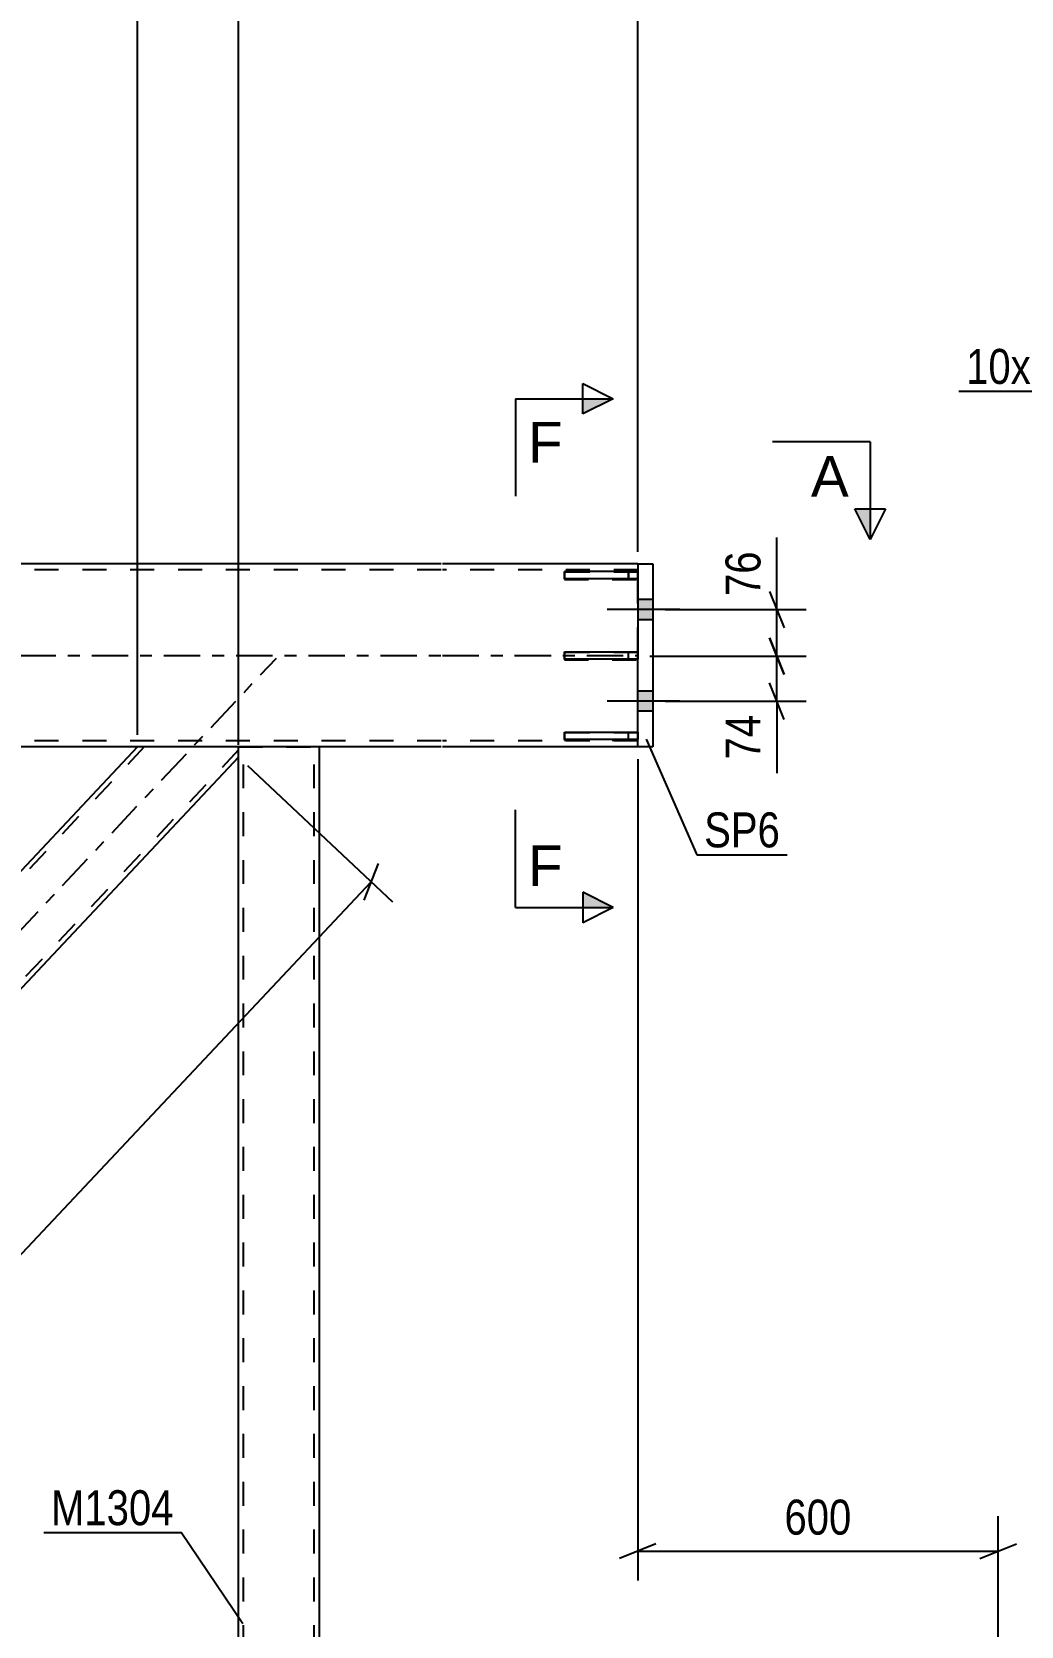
# Model space of a CAD drawing. Header units: millimetres. Extents: x 0 to 841, y 0 to 594.
# Drawn here: x 221.8 to 302.9, y 264 to 394.6 of the extents above; entities that cross this region are included whole.
import ezdxf

# ---------------------------------------------------------------- set-up
doc = ezdxf.new("R2010")
doc.units = ezdxf.units.MM
doc.linetypes.add('DXK_LINE_DOT2', pattern=[3.9198, 1.9599, -1.9599])
doc.linetypes.add('DXK_LINE_DOT3', pattern=[5.9187, 2.979, -0.9799, 0.9799, -0.9799])
doc.styles.add('Arial', font='ARIAL.TTF', dxfattribs={"height": 0.2})
doc.styles.add('Arial Narrow', font='ARIALN.TTF', dxfattribs={"height": 0.2})

# ---------------------------------------------------------------- blocks, each defined once
blk = doc.blocks.new('Part-761551059-1479 - 1356')
at = {"color": 7, "linetype": 'DXK_LINE_DOT3'}
blk.add_line((163.5, 260.01), (241.84, 343.31), dxfattribs=at)
at = {"color": 2, "linetype": 'Continuous'}
for p, q in [((230.46, 336.03), (170.35, 272.11)), ((238.75, 335.2), (238.75, 336.03)), ((238.75, 335.2), (171.58, 263.78)), ((170.35, 263.64), (170.35, 272.11)), ((170.35, 262.82), (170.35, 263.64)), ((170.35, 262.47), (170.35, 262.82))]:
    blk.add_line(p, q, dxfattribs=at)
at = {"color": 7, "linetype": 'DXK_LINE_DOT2'}
for p, q in [((231.01, 336.03), (170.35, 271.52)), ((238.75, 335.78), (170.35, 263.06)), ((238.75, 336.03), (230.46, 336.03)), ((171.58, 263.78), (170.35, 262.47)), ((170.35, 263.19), (170.35, 263.64)), ((170.35, 262.82), (170.35, 263.42)), ((170.35, 263.06), (170.35, 263.1))]:
    blk.add_line(p, q, dxfattribs=at)
blk = doc.blocks.new('Part-761551059-1576 - 1356')
at = {"color": 2, "linetype": 'Continuous'}
for p, q in [((271.45, 351.03), (271.45, 350.4)), ((271.45, 351.03), (272.7, 351.03)), ((272.7, 351.03), (272.7, 336.03)), ((271.45, 349.8), (271.45, 343.83)), ((271.45, 337.25), (271.45, 343.23)), ((271.45, 336.03), (271.45, 336.65)), ((272.7, 336.03), (271.45, 336.03))]:
    blk.add_line(p, q, dxfattribs=at)
at = {"color": 7, "linetype": 'DXK_LINE_DOT2'}
for p, q in [((271.45, 350.4), (271.45, 349.8)), ((271.45, 343.83), (271.45, 343.23)), ((271.45, 336.65), (271.45, 337.25))]:
    blk.add_line(p, q, dxfattribs=at)
blk = doc.blocks.new('Part-761551059-1613 - 1356')
at = {"color": 2, "linetype": 'Continuous'}
for p, q in [((271.45, 350.4), (265.45, 350.4)), ((265.45, 349.8), (265.45, 350.4)), ((271.45, 350.4), (271.45, 349.8)), ((271.45, 349.8), (265.45, 349.8))]:
    blk.add_line(p, q, dxfattribs=at)
at = {"color": 7, "linetype": 'DXK_LINE_DOT2'}
blk.add_line((270.7, 349.8), (270.7, 350.4), dxfattribs=at)
blk = doc.blocks.new('Part-761551059-1612 - 1356')
at = {"color": 2, "linetype": 'Continuous'}
for p, q in [((265.45, 343.83), (271.45, 343.83)), ((265.45, 343.23), (265.45, 343.83)), ((271.45, 343.83), (271.45, 343.23)), ((271.45, 343.23), (265.45, 343.23))]:
    blk.add_line(p, q, dxfattribs=at)
at = {"color": 7, "linetype": 'DXK_LINE_DOT2'}
blk.add_line((270.7, 343.23), (270.7, 343.83), dxfattribs=at)
blk = doc.blocks.new('Part-761551059-1618 - 1356')
at = {"color": 2, "linetype": 'Continuous'}
for p, q in [((265.45, 337.25), (271.45, 337.25)), ((265.45, 336.65), (265.45, 337.25)), ((271.45, 337.25), (271.45, 336.65)), ((271.45, 336.65), (265.45, 336.65))]:
    blk.add_line(p, q, dxfattribs=at)
at = {"color": 7, "linetype": 'DXK_LINE_DOT2'}
blk.add_line((270.7, 336.65), (270.7, 337.25), dxfattribs=at)
blk = doc.blocks.new('Part-761551059-1623 - 1356')
at = {"color": 7, "linetype": 'DXK_LINE_DOT2'}
for p, q in [((271.45, 343.76), (265.45, 343.76)), ((265.45, 343.76), (265.45, 343.16)), ((270.7, 343.16), (270.7, 343.76)), ((271.45, 343.16), (271.45, 343.76)), ((265.45, 343.16), (271.45, 343.16))]:
    blk.add_line(p, q, dxfattribs=at)
blk = doc.blocks.new('Part-761551059-1628 - 1356')
at = {"color": 7, "linetype": 'DXK_LINE_DOT2'}
for p, q in [((271.45, 350.34), (265.45, 350.34)), ((265.45, 350.34), (265.45, 349.74)), ((270.7, 350.34), (270.7, 349.74)), ((271.45, 349.74), (271.45, 350.34)), ((265.45, 349.74), (271.45, 349.74))]:
    blk.add_line(p, q, dxfattribs=at)
blk = doc.blocks.new('Part-761551059-1629 - 1356')
at = {"color": 7, "linetype": 'DXK_LINE_DOT2'}
for p, q in [((271.45, 337.19), (265.45, 337.19)), ((265.45, 337.19), (265.45, 336.59)), ((270.7, 336.59), (270.7, 337.19)), ((271.45, 336.59), (271.45, 337.19)), ((265.45, 336.59), (271.45, 336.59))]:
    blk.add_line(p, q, dxfattribs=at)
blk = doc.blocks.new('Part-761551059-1662 - 1356')
at = {"color": 7, "linetype": 'DXK_LINE_DOT2'}
for p, q in [((255.35, 350.53), (78.74, 350.53)), ((271.45, 350.53), (255.45, 350.53)), ((271.45, 336.03), (271.45, 351.03)), ((255.35, 336.53), (78.74, 336.53)), ((271.45, 336.53), (255.45, 336.53))]:
    blk.add_line(p, q, dxfattribs=at)
at = {"color": 2, "linetype": 'Continuous'}
for p, q in [((255.35, 351.03), (169.55, 351.03)), ((271.45, 351.03), (255.45, 351.03)), ((255.35, 336.03), (169.55, 336.03)), ((271.45, 336.03), (255.45, 336.03))]:
    blk.add_line(p, q, dxfattribs=at)
at = {"color": 7, "linetype": 'DXK_LINE_DOT3'}
for p, q in [((78.74, 343.53), (255.35, 343.53)), ((255.45, 343.53), (271.45, 343.53))]:
    blk.add_line(p, q, dxfattribs=at)
blk = doc.blocks.new('Bolt-761551059-1679 - 1356')
at = {"linetype": 'Continuous'}
for points in [[(271.45, 348.1), (271.45, 346.45), (272.7, 346.45), (272.7, 348.1)], [(271.45, 348.1), (271.45, 346.45), (272.7, 346.45), (272.7, 348.1)], [(271.45, 340.6), (271.45, 338.95), (272.7, 338.95), (272.7, 340.6)], [(271.45, 340.6), (271.45, 338.95), (272.7, 338.95), (272.7, 340.6)]]:
    blk.add_hatch(color=1, dxfattribs=at).paths.add_polyline_path(points)
at = {"color": 1, "linetype": 'Continuous'}
for p, q in [((272.7, 348.1), (271.45, 348.1)), ((272.7, 348.1), (271.45, 348.1)), ((274.9, 347.28), (268.95, 347.28)), ((274.9, 347.28), (268.95, 347.28)), ((272.7, 346.45), (271.45, 346.45)), ((272.7, 346.45), (271.45, 346.45)), ((274.9, 339.78), (268.95, 339.78)), ((274.9, 339.78), (268.95, 339.78)), ((272.7, 340.6), (271.45, 340.6)), ((272.7, 340.6), (271.45, 340.6)), ((272.7, 338.95), (271.45, 338.95)), ((272.7, 338.95), (271.45, 338.95))]:
    blk.add_line(p, q, dxfattribs=at)
blk = doc.blocks.new('Part-761551059-1721 - 1356')
at = {"color": 7, "linetype": 'DXK_LINE_DOT2'}
for p, q in [((238.75, 336.03), (245.35, 336.03)), ((238.75, 335.2), (238.75, 336.03)), ((239.15, 191.53), (239.15, 336.03)), ((244.95, 191.53), (244.95, 336.03))]:
    blk.add_line(p, q, dxfattribs=at)
at = {"color": 2, "linetype": 'Continuous'}
for p, q in [((245.35, 336.03), (245.35, 191.53)), ((238.75, 192.35), (238.75, 335.2))]:
    blk.add_line(p, q, dxfattribs=at)
blk = doc.blocks.new('StraightDimension-761551059-1781 - 1356')
at = {"color": 7, "linetype": 'Continuous'}
for p, q in [((282.86, 347.28), (282.86, 353.18)), ((282.86, 347.28), (282.86, 353.18)), ((282.26, 348.78), (283.46, 345.78)), ((273.7, 347.28), (285.26, 347.28)), ((282.86, 343.46), (282.86, 347.28)), ((283.46, 341.96), (282.26, 344.96)), ((272.45, 343.46), (285.26, 343.46))]:
    blk.add_line(p, q, dxfattribs=at)
at = {"color": 0}
blk.add_wipeout([(282.11, 352.66), (277.91, 352.66), (277.91, 347.8), (282.11, 347.8)], dxfattribs=at)
at = {"color": 3, "style": 'Arial Narrow'}
blk.add_text('76', height=2.863, rotation=90.0002, dxfattribs=at).set_placement((281.51, 348.4))
blk = doc.blocks.new('StraightDimension-761551059-1795 - 1356')
at = {"color": 7, "linetype": 'Continuous'}
for p, q in [((282.26, 344.96), (283.46, 341.96)), ((272.45, 343.46), (285.26, 343.46)), ((282.86, 339.78), (282.86, 343.46)), ((283.46, 338.28), (282.26, 341.28)), ((273.7, 339.78), (285.26, 339.78)), ((282.86, 339.78), (282.86, 333.87)), ((282.86, 339.78), (282.86, 333.87))]:
    blk.add_line(p, q, dxfattribs=at)
at = {"color": 0}
blk.add_wipeout([(282.11, 339.25), (277.91, 339.25), (277.91, 334.4), (282.11, 334.4)], dxfattribs=at)
at = {"color": 3, "style": 'Arial Narrow'}
blk.add_text('74', height=2.863, rotation=90.0002, dxfattribs=at).set_placement((281.51, 335))
blk = doc.blocks.new('StraightDimension-761551059-1891 - 1356')
at = {"color": 7, "linetype": 'Continuous'}
for p, q in [((239.47, 334.52), (251.37, 323.33)), ((249.03, 323.47), (250.21, 326.48)), ((181.22, 252.25), (249.62, 324.98)), ((171.08, 261.79), (182.97, 250.61)), ((181.81, 253.75), (180.63, 250.75))]:
    blk.add_line(p, q, dxfattribs=at)
at = {"color": 0}
blk.add_wipeout([(217.79, 292.23), (214.73, 295.1), (208.9, 288.9), (211.96, 286.03)], dxfattribs=at)
at = {"color": 3, "style": 'Arial Narrow'}
blk.add_text('1997', height=2.863, rotation=46.7591, dxfattribs=at).set_placement((211.93, 286.87))
blk = doc.blocks.new('StraightDimension-761551059-2246 - 1356')
at = {"color": 7, "linetype": 'Continuous'}
for p, q in [((271.45, 335.03), (271.45, 267.73)), ((301, 192.53), (301, 272.98)), ((272.95, 270.73), (269.95, 269.53)), ((299.5, 269.53), (302.5, 270.73)), ((271.45, 270.13), (301, 270.13))]:
    blk.add_line(p, q, dxfattribs=at)
at = {"color": 0}
blk.add_wipeout([(289.56, 270.88), (289.56, 275.08), (282.88, 275.08), (282.88, 270.88)], dxfattribs=at)
at = {"color": 3, "style": 'Arial Narrow'}
blk.add_text('600', height=2.863, dxfattribs=at).set_placement((283.48, 271.48))
blk = doc.blocks.new('StraightDimension-761551059-12147 - 1356')
at = {"color": 7, "linetype": 'Continuous'}
for p, q in [((238.75, 336.2), (238.75, 432.3)), ((271.45, 352.03), (271.45, 427.8)), ((240.25, 419.79), (237.25, 418.59)), ((269.95, 418.59), (272.95, 419.79)), ((238.75, 419.19), (271.45, 419.19))]:
    blk.add_line(p, q, dxfattribs=at)
at = {"color": 0}
blk.add_wipeout([(259.35, 419.94), (259.35, 424.14), (250.84, 424.14), (250.84, 419.94)], dxfattribs=at)
at = {"color": 3, "style": 'Arial Narrow'}
blk.add_text('1700', height=2.863, dxfattribs=at).set_placement((251.44, 420.54))
at = {"color": 0, "linetype": 'Continuous'}
blk.add_wipeout([(270.85, 428.4), (266.65, 428.4), (266.65, 419.89), (270.85, 419.89)], dxfattribs=at)
at = {"color": 3, "linetype": 'Continuous', "style": 'Arial Narrow'}
blk.add_text('6252', height=2.863, rotation=90.0002, dxfattribs=at).set_placement((270.25, 420.49))
blk = doc.blocks.new('StraightDimension-761551059-12148 - 1356')
at = {"color": 7, "linetype": 'Continuous'}
for p, q in [((238.75, 336.2), (238.75, 432.3)), ((230.46, 337.03), (230.46, 427.8)), ((228.96, 418.59), (231.96, 419.79)), ((240.25, 419.79), (237.25, 418.59)), ((230.46, 419.19), (238.75, 419.19))]:
    blk.add_line(p, q, dxfattribs=at)
at = {"color": 0}
blk.add_wipeout([(237.95, 419.94), (237.95, 424.14), (231.26, 424.14), (231.26, 419.94)], dxfattribs=at)
at = {"color": 3, "style": 'Arial Narrow'}
blk.add_text('166', height=2.863, dxfattribs=at).set_placement((231.86, 420.54))
at = {"color": 0, "linetype": 'Continuous'}
blk.add_wipeout([(238.15, 432.9), (233.95, 432.9), (233.95, 424.39), (238.15, 424.39)], dxfattribs=at)
at = {"color": 3, "linetype": 'Continuous', "style": 'Arial Narrow'}
blk.add_text('4552', height=2.863, rotation=90.0002, dxfattribs=at).set_placement((237.55, 424.99))
blk = doc.blocks.new('StraightDimension-761551059-12149 - 1356')
at = {"color": 7, "linetype": 'Continuous'}
for p, q in [((163.75, 337.02), (163.75, 427.8)), ((230.46, 337.03), (230.46, 427.8)), ((165.25, 419.79), (162.25, 418.59)), ((228.96, 418.59), (231.96, 419.79)), ((163.75, 419.19), (230.46, 419.19))]:
    blk.add_line(p, q, dxfattribs=at)
at = {"color": 0}
blk.add_wipeout([(201.36, 419.94), (201.36, 424.14), (192.85, 424.14), (192.85, 419.94)], dxfattribs=at)
at = {"color": 3, "style": 'Arial Narrow'}
blk.add_text('1334', height=2.863, dxfattribs=at).set_placement((193.45, 420.54))
at = {"color": 0, "linetype": 'Continuous'}
blk.add_wipeout([(229.86, 428.4), (225.66, 428.4), (225.66, 419.89), (229.86, 419.89)], dxfattribs=at)
at = {"color": 3, "linetype": 'Continuous', "style": 'Arial Narrow'}
blk.add_text('4386', height=2.863, rotation=90.0002, dxfattribs=at).set_placement((229.26, 420.49))
blk = doc.blocks.new('SectionMark-761551059-26785 - 1356')
at = {"linetype": 'Continuous'}
for points in [[(266.95, 363.32), (266.95, 364.57), (269.45, 364.57)], [(266.95, 322.87), (266.95, 324.12), (269.45, 322.87)]]:
    blk.add_hatch(color=6, dxfattribs=at).paths.add_polyline_path(points)
at = {"color": 6, "linetype": 'Continuous'}
for p, q in [((261.45, 364.57), (261.45, 356.57)), ((261.45, 364.57), (269.45, 364.57)), ((266.95, 363.32), (266.95, 365.82)), ((266.95, 365.82), (269.45, 364.57)), ((269.45, 364.57), (266.95, 363.32)), ((261.45, 322.87), (261.45, 330.87)), ((269.45, 322.87), (266.95, 324.12)), ((266.95, 324.12), (266.95, 321.62)), ((261.45, 322.87), (269.45, 322.87)), ((269.45, 322.87), (266.95, 321.62))]:
    blk.add_line(p, q, dxfattribs=at)
at = {"color": 0, "linetype": 'Continuous'}
for points in [[(265.3, 359.32), (265.3, 362.82), (262.45, 362.82), (262.45, 359.32)], [(265.3, 324.62), (265.3, 328.12), (262.45, 328.12), (262.45, 324.62)]]:
    blk.add_wipeout(points, dxfattribs=at)
at = {"color": 3, "linetype": 'Continuous', "style": 'Arial'}
for p in [(262.45, 359.32), (262.45, 324.62)]:
    blk.add_text('F', height=3.34, dxfattribs=at).set_placement(p)
blk = doc.blocks.new('Mark-761551059-1572 - 1356')
at = {"color": 0}
blk.add_wipeout([(283.11, 327.8), (283.11, 330.8), (276.9, 330.8), (276.9, 327.8)], dxfattribs=at)
blk.add_wipeout([(283.11, 327.8), (283.11, 330.8), (276.9, 330.8), (276.9, 327.8)], dxfattribs=at)
at = {"color": 30, "linetype": 'Continuous'}
for p, q in [((272.15, 336.66), (276.3, 327.2)), ((276.3, 327.2), (283.71, 327.2))]:
    blk.add_line(p, q, dxfattribs=at)
at = {"color": 3, "style": 'Arial Narrow'}
blk.add_text('SP6', height=2.863, dxfattribs=at).set_placement((276.9, 327.8))
blk = doc.blocks.new('Mark-761551059-1717 - 1356')
at = {"color": 0}
blk.add_wipeout([(233.43, 272.25), (233.43, 275.25), (223.38, 275.25), (223.38, 272.25)], dxfattribs=at)
blk.add_wipeout([(233.43, 272.25), (233.43, 275.25), (223.38, 275.25), (223.38, 272.25)], dxfattribs=at)
at = {"color": 30, "linetype": 'Continuous'}
for p in [(222.78, 271.65), (239.1, 264.18)]:
    blk.add_line(p, (234.03, 271.65), dxfattribs=at)
at = {"color": 3, "style": 'Arial Narrow'}
blk.add_text('M1304', height=2.863, dxfattribs=at).set_placement((223.38, 272.25))
blk = doc.blocks.new('SectionMark-761551059-17252 - 1356')
at = {"linetype": 'Continuous'}
blk.add_hatch(color=6, dxfattribs=at).paths.add_polyline_path([(289.25, 355.53), (290.5, 355.53), (290.5, 353.03)])
at = {"color": 6, "linetype": 'Continuous'}
for p, q in [((290.5, 361.03), (282.5, 361.03)), ((290.5, 361.03), (290.5, 353.03)), ((289.25, 355.53), (291.75, 355.53)), ((290.5, 353.03), (289.25, 355.53)), ((291.75, 355.53), (290.5, 353.03))]:
    blk.add_line(p, q, dxfattribs=at)
at = {"color": 0, "linetype": 'Continuous'}
blk.add_wipeout([(288.75, 356.53), (288.75, 360.03), (285.64, 360.03), (285.64, 356.53)], dxfattribs=at)
at = {"color": 3, "linetype": 'Continuous', "style": 'Arial'}
blk.add_text('A', height=3.34, dxfattribs=at).set_placement((285.64, 356.53))
blk = doc.blocks.new('MarkSet-761551059-33414 - 32991')
at = {"color": 0}
for points in [[(303.67, 365.78), (303.67, 368.78), (298.37, 368.78), (298.37, 365.78)], [(310.6, 365.78), (310.6, 368.78), (304.57, 368.78), (304.57, 365.78)], [(316.06, 365.78), (316.06, 368.78), (311.5, 368.78), (311.5, 365.78)]]:
    blk.add_wipeout(points, dxfattribs=at)
for points in [[(303.67, 365.78), (303.67, 368.78), (298.37, 368.78), (298.37, 365.78)], [(310.6, 365.78), (310.6, 368.78), (304.57, 368.78), (304.57, 365.78)], [(316.06, 365.78), (316.06, 368.78), (311.5, 368.78), (311.5, 365.78)]]:
    blk.add_wipeout(points, dxfattribs=at)
at = {"color": 30, "linetype": 'Continuous'}
for p in [(322.82, 378.53), (297.77, 365.18)]:
    blk.add_line(p, (316.66, 365.18), dxfattribs=at)
at = {"color": 3, "style": 'Arial Narrow'}
for s, p in [('10x', (298.37, 365.78)), ('ST5', (304.57, 365.78)), ('NS', (311.5, 365.78))]:
    blk.add_text(s, height=2.863, dxfattribs=at).set_placement(p)

msp = doc.modelspace()

# ---------------------------------------------------------------- block references
for name in ['MarkSet-761551059-33414 - 32991', 'Part-761551059-1662 - 1356', 'Part-761551059-1613 - 1356', 'Part-761551059-1628 - 1356', 'Part-761551059-1576 - 1356', 'Bolt-761551059-1679 - 1356', 'Part-761551059-1612 - 1356', 'Part-761551059-1623 - 1356', 'Part-761551059-1479 - 1356', 'Part-761551059-1618 - 1356', 'Part-761551059-1629 - 1356', 'Part-761551059-1721 - 1356']:
    msp.add_blockref(name, (0, 0))

# ---------------------------------------------------------------- next in the draw order: block references
for name in ['StraightDimension-761551059-1781 - 1356', 'StraightDimension-761551059-1891 - 1356']:
    msp.add_blockref(name, (0, 0))

# ---------------------------------------------------------------- next in the draw order: block references
for name in ['StraightDimension-761551059-1795 - 1356', 'Mark-761551059-1717 - 1356']:
    msp.add_blockref(name, (0, 0))

# ---------------------------------------------------------------- next in the draw order: block references
for name in ['StraightDimension-761551059-12147 - 1356', 'StraightDimension-761551059-2246 - 1356']:
    msp.add_blockref(name, (0, 0))

# ---------------------------------------------------------------- next in the draw order: block references
for name in ['StraightDimension-761551059-12148 - 1356', 'SectionMark-761551059-26785 - 1356', 'Mark-761551059-1572 - 1356']:
    msp.add_blockref(name, (0, 0))

# ---------------------------------------------------------------- next in the draw order: block references
msp.add_blockref('StraightDimension-761551059-12149 - 1356', (0, 0))

# ---------------------------------------------------------------- next in the draw order: block references
msp.add_blockref('SectionMark-761551059-17252 - 1356', (0, 0))

doc.saveas('drawing.dxf')
